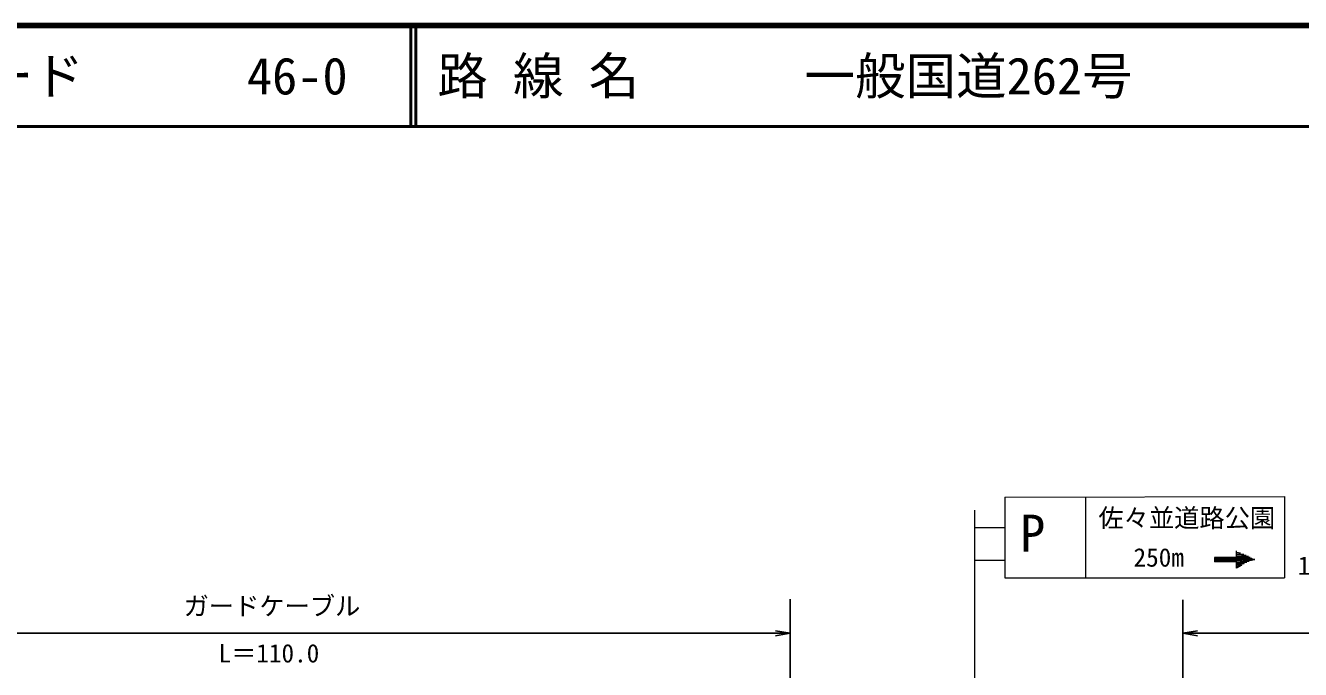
# Model space of a CAD drawing. Units: millimetres, scale not verified. Extents: x 40000 to 680000, y 20000 to 380000.
# Drawn here: x 139604 to 265838, y 316196 to 380000 of the extents above; entities that cross this region are included whole.
import ezdxf
from ezdxf.enums import TextEntityAlignment as Align

# ---------------------------------------------------------------- set-up
doc = ezdxf.new("R2010")
doc.units = ezdxf.units.MM
doc.header["$LTSCALE"] = 1000
for name, color, linetype, lineweight in [('M-BGD', 7, 'Continuous', 25), ('M-STR-STR3', 7, 'Continuous', 25), ('M-TTL', 2, 'Continuous', 140), ('M-TTL-LINE', 7, 'Continuous', 50), ('M-TTL-TXT', 7, 'Continuous', 13)]:
    doc.layers.add(name, color=color, linetype=linetype, lineweight=lineweight)
doc.styles.add('ＭＳ ゴシック', font='')
doc.styles.get('ＭＳ ゴシック').set_extended_font_data('MS Gothic')

# ---------------------------------------------------------------- blocks, each defined once
blk = doc.blocks.new('open_arrow')
at = {"color": 0, "linetype": 'Continuous', "lineweight": -2}
blk.add_lwpolyline([(7.5, 1.25), (0, 0), (7.5, -1.25)], dxfattribs=at)

msp = doc.modelspace()

# ---------------------------------------------------------------- linework, layer by layer
at = {"layer": 'M-BGD'}
for p, q in [((259850, 326465), (259499, 326278)), ((260024, 326538), (259522, 326386))]:
    msp.add_line(p, q, dxfattribs=at)
at = {"layer": 'M-STR-STR3'}
for p, q in [((215322, 323152), (215322, 305204)), ((254197, 305524), (254197, 323111)), ((215322, 319784), (108279, 319784)), ((395873, 319784), (254197, 319784))]:
    msp.add_line(p, q, dxfattribs=at)
at = {"layer": 'M-TTL'}
msp.add_line((680000, 380000), (40000, 380000), dxfattribs=at)
at = {"layer": 'M-TTL-LINE'}
for p, q in [((177750, 380000), (177750, 370000)), ((178250, 380000), (178250, 370000)), ((40000, 370000), (680000, 370000))]:
    msp.add_line(p, q, dxfattribs=at)
at = {"layer": 'M-TTL-TXT'}
for p, q in [((236568, 333277), (264244, 333324)), ((236568, 333277), (236568, 325277)), ((244568, 325281), (244568, 333277)), ((264244, 333324), (264244, 325290)), ((233568, 331994), (233568, 315277)), ((233568, 330277), (236568, 330277)), ((233568, 327041), (236568, 327041)), ((259472, 327294), (257321, 327295)), ((257321, 327295), (257321, 326865)), ((259487, 327184), (257323, 327183)), ((257325, 327105), (261307, 327085)), ((259457, 326974), (257327, 326985)), ((259473, 327941), (259473, 326245)), ((260234, 327597), (259489, 327671)), ((260681, 327384), (259505, 327432)), ((261032, 327209), (259513, 327209)), ((260461, 327478), (259517, 327558)), ((261065, 327078), (259524, 326958)), ((259908, 327721), (259534, 327776)), ((260860, 327295), (259543, 327307)), ((260976, 327007), (259551, 326837)), ((259489, 326869), (257321, 326865)), ((260528, 326786), (259510, 326621)), ((260747, 326907), (259517, 326720)), ((260270, 326668), (259562, 326522)), ((236568, 325277), (264244, 325290))]:
    msp.add_line(p, q, dxfattribs=at)

# ---------------------------------------------------------------- block references
at = {"layer": 'M-STR-STR3', "xscale": 193, "yscale": 193, "rotation": 180}
msp.add_blockref('open_arrow', (215322, 319784), dxfattribs=at)
at = {"layer": 'M-STR-STR3', "xscale": 193, "yscale": 193}
msp.add_blockref('open_arrow', (254197, 319784), dxfattribs=at)
at = {"layer": 'M-TTL-TXT', "xscale": 242, "yscale": 242, "rotation": 179.7}
msp.add_blockref('open_arrow', (261307, 327085), dxfattribs=at)

# ---------------------------------------------------------------- texts
at = {"layer": 'M-STR-STR3', "style": 'ＭＳ ゴシック'}
for s, p in [('ガードケーブル', (155253, 321014)), ('L＝110.0', (158708, 316342))]:
    msp.add_text(s, height=1833, dxfattribs=at).set_placement(p, align=Align.BOTTOM_LEFT)
at = {"layer": 'M-TTL-TXT', "style": 'ＭＳ ゴシック'}
for s, p in [('図面コード', (120380, 375000)), ('46-0', (161521, 375000)), ('路 線 名', (180380, 375000)), ('一般国道262号', (216734, 375000))]:
    msp.add_text(s, height=3666, dxfattribs=at).set_placement(p, align=Align.MIDDLE_LEFT)
for s, height, p in [('佐々並道路公園', 1833, (245830, 329744)), ('P', 3666, (238068, 326777)), ('250m', 1833, (249307, 325835)), ('114-NO-18', 1833, (265568, 325027))]:
    msp.add_text(s, height=height, dxfattribs=at).set_placement(p, align=Align.BOTTOM_LEFT)

doc.saveas('drawing.dxf')
